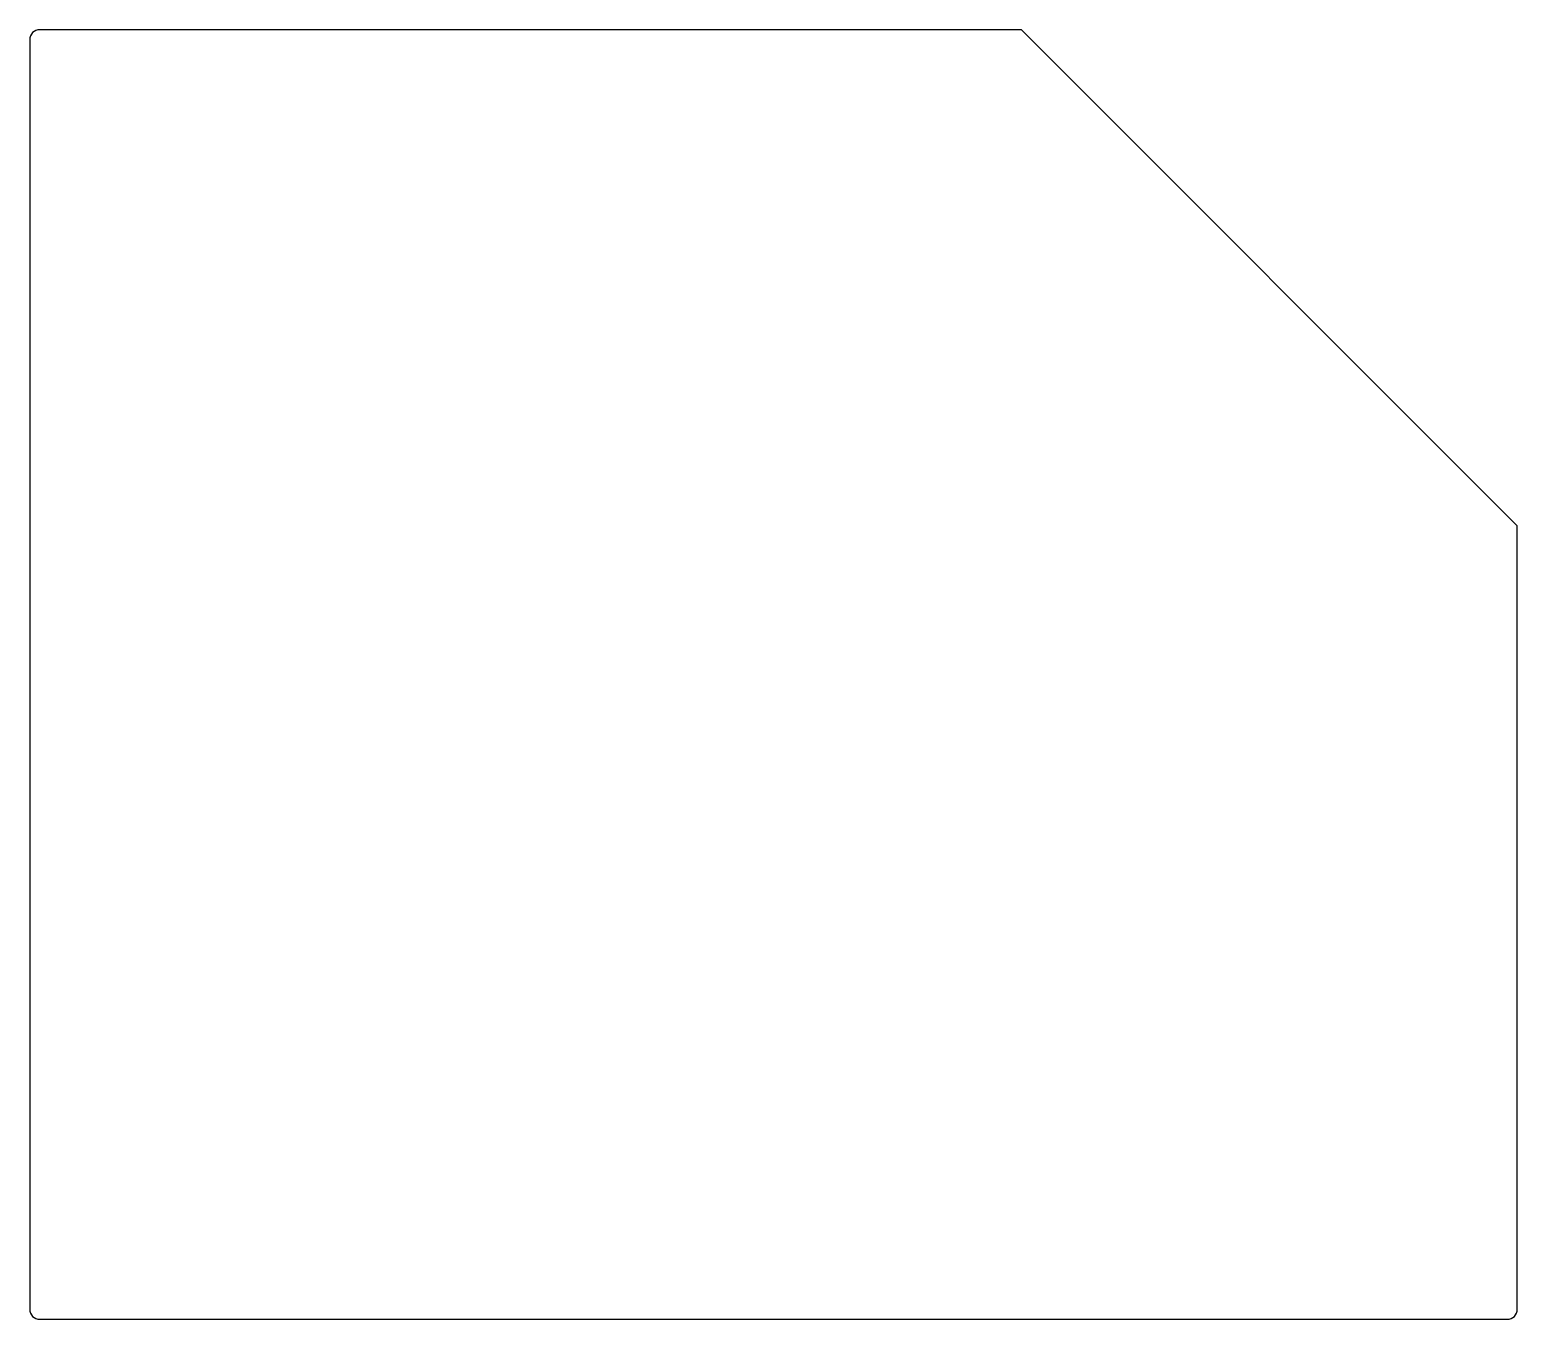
# Model space of a CAD drawing. Extents: x 0 to 75, y 0 to 65.
import ezdxf

# ---------------------------------------------------------------- set-up
doc = ezdxf.new("R2010")
doc.units = 0
doc.header["$MEASUREMENT"] = 0
doc.layers.get('0').update_dxf_attribs({"linetype": 'CONTINUOUS'})

msp = doc.modelspace()

# ---------------------------------------------------------------- linework, layer by layer
for p, q in [((0, 64.5), (0, 0.5)), ((50, 65), (0.5, 65)), ((75, 40), (50, 65)), ((75, 0.5), (75, 40)), ((0.5, 0), (74.5, 0))]:
    msp.add_line(p, q)
for centre, start, end in [((0.5, 64.5), 90, 180), ((0.5, 0.5), 180, 270), ((74.5, 0.5), 270, 0)]:
    msp.add_arc(centre, 0.5, start, end)

doc.saveas('drawing.dxf')
